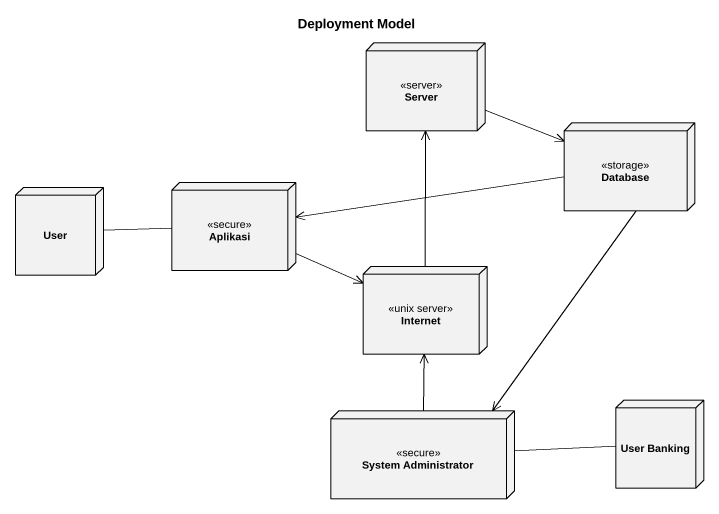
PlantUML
@startuml
title Deployment Model
node Server <<server>>
node "Database" as Database_ <<storage>>
node User
node Aplikasi <<secure>>
node Internet <<unix server>>
node "System Administrator" as System_Administrator <<secure>>
node "User Banking" as User_Banking
Server -right-> Database_
Database_ -left-> Aplikasi
Database_ --> System_Administrator
User -right- Aplikasi
Aplikasi -right-> Internet
Internet -up-> Server
System_Administrator -up-> Internet
System_Administrator -right- User_Banking
@enduml
